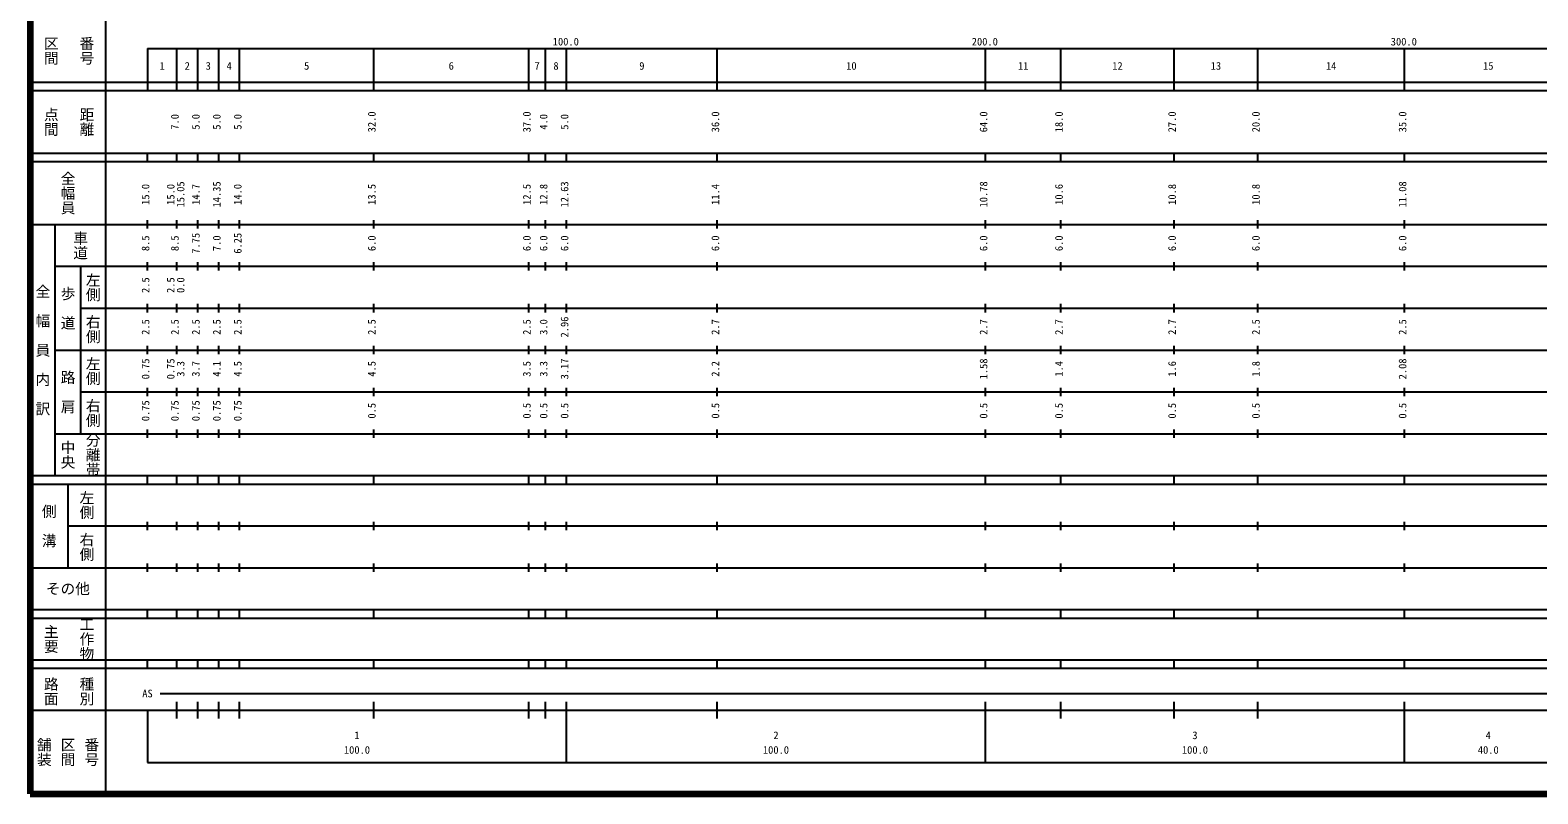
# Model space of a CAD drawing. Units: millimetres on the paper, enlarged 1000 times. Extents: x 40000 to 680000, y 20000 to 380000.
# Drawn here: x 40000 to 399832, y 20000 to 202409 of the extents above; entities that cross this region are included whole.
import ezdxf
from ezdxf.enums import TextEntityAlignment as Align

# ---------------------------------------------------------------- set-up
doc = ezdxf.new("R2010")
doc.units = ezdxf.units.MM
doc.header["$LTSCALE"] = 1000
doc.layers.add('M-TTL', color=2, linetype='Continuous', lineweight=140)
doc.layers.add('M-TTL-BAND', color=7, linetype='Continuous', lineweight=25)
doc.styles.add('@ＭＳ ゴシック', font='')
doc.styles.add('ＭＳ ゴシック', font='')
doc.styles.get('@ＭＳ ゴシック').set_extended_font_data('@MS Gothic')
doc.styles.get('ＭＳ ゴシック').set_extended_font_data('MS Gothic')

msp = doc.modelspace()

# ---------------------------------------------------------------- linework, layer by layer
at = {"layer": 'M-TTL'}
for p, q in [((40000, 380000), (40000, 20000)), ((40000, 20000), (680000, 20000))]:
    msp.add_line(p, q, dxfattribs=at)
at = {"layer": 'M-TTL-BAND'}
for p, q in [((58000, 370000), (58000, 20000)), ((68000, 198000), (579000, 198000)), ((68000, 198000), (68000, 188000)), ((75000, 188000), (75000, 198000)), ((80000, 188000), (80000, 198000)), ((85000, 188000), (85000, 198000)), ((90000, 188000), (90000, 198000)), ((122000, 188000), (122000, 198000)), ((159000, 188000), (159000, 198000)), ((163000, 188000), (163000, 198000)), ((168000, 188000), (168000, 198000)), ((204000, 188000), (204000, 198000)), ((268000, 188000), (268000, 198000)), ((286000, 188000), (286000, 198000)), ((313000, 188000), (313000, 198000)), ((333000, 188000), (333000, 198000)), ((368000, 188000), (368000, 198000)), ((40000, 190000), (579000, 190000)), ((40000, 188000), (579000, 188000)), ((40000, 173000), (579000, 173000)), ((68000, 171000), (68000, 173000)), ((75000, 171000), (75000, 173000)), ((80000, 171000), (80000, 173000)), ((85000, 171000), (85000, 173000)), ((90000, 171000), (90000, 173000)), ((122000, 171000), (122000, 173000)), ((159000, 171000), (159000, 173000)), ((163000, 171000), (163000, 173000)), ((168000, 171000), (168000, 173000)), ((204000, 171000), (204000, 173000)), ((268000, 171000), (268000, 173000)), ((286000, 171000), (286000, 173000)), ((313000, 171000), (313000, 173000)), ((333000, 171000), (333000, 173000)), ((368000, 171000), (368000, 173000)), ((40000, 171000), (579000, 171000)), ((40000, 156000), (579000, 156000)), ((46000, 96000), (46000, 156000)), ((68000, 155000), (68000, 157000)), ((75000, 155000), (75000, 157000)), ((80000, 155000), (80000, 157000)), ((85000, 155000), (85000, 157000)), ((90000, 155000), (90000, 157000)), ((122000, 155000), (122000, 157000)), ((159000, 155000), (159000, 157000)), ((163000, 155000), (163000, 157000)), ((168000, 155000), (168000, 157000)), ((204000, 155000), (204000, 157000)), ((268000, 155000), (268000, 157000)), ((286000, 155000), (286000, 157000)), ((313000, 155000), (313000, 157000)), ((333000, 155000), (333000, 157000)), ((368000, 155000), (368000, 157000)), ((46000, 146000), (579000, 146000)), ((52000, 146000), (52000, 106000)), ((68000, 145000), (68000, 147000)), ((75000, 145000), (75000, 147000)), ((80000, 145000), (80000, 147000)), ((85000, 145000), (85000, 147000)), ((90000, 145000), (90000, 147000)), ((122000, 145000), (122000, 147000)), ((159000, 145000), (159000, 147000)), ((163000, 145000), (163000, 147000)), ((168000, 145000), (168000, 147000)), ((204000, 145000), (204000, 147000)), ((268000, 145000), (268000, 147000)), ((286000, 145000), (286000, 147000)), ((313000, 145000), (313000, 147000)), ((333000, 145000), (333000, 147000)), ((368000, 145000), (368000, 147000)), ((68000, 135000), (68000, 137000)), ((75000, 135000), (75000, 137000)), ((80000, 135000), (80000, 137000)), ((85000, 135000), (85000, 137000)), ((90000, 135000), (90000, 137000)), ((122000, 135000), (122000, 137000)), ((159000, 135000), (159000, 137000)), ((163000, 135000), (163000, 137000)), ((168000, 135000), (168000, 137000)), ((204000, 135000), (204000, 137000)), ((268000, 135000), (268000, 137000)), ((286000, 135000), (286000, 137000)), ((313000, 135000), (313000, 137000)), ((333000, 135000), (333000, 137000)), ((368000, 135000), (368000, 137000)), ((52000, 136000), (579000, 136000)), ((46000, 126000), (579000, 126000)), ((68000, 125000), (68000, 127000)), ((75000, 125000), (75000, 127000)), ((80000, 125000), (80000, 127000)), ((85000, 125000), (85000, 127000)), ((90000, 125000), (90000, 127000)), ((122000, 125000), (122000, 127000)), ((159000, 125000), (159000, 127000)), ((163000, 125000), (163000, 127000)), ((168000, 125000), (168000, 127000)), ((204000, 125000), (204000, 127000)), ((268000, 125000), (268000, 127000)), ((286000, 125000), (286000, 127000)), ((313000, 125000), (313000, 127000)), ((333000, 125000), (333000, 127000)), ((368000, 125000), (368000, 127000)), ((52000, 116000), (579000, 116000)), ((68000, 115000), (68000, 117000)), ((75000, 115000), (75000, 117000)), ((80000, 115000), (80000, 117000)), ((85000, 115000), (85000, 117000)), ((90000, 115000), (90000, 117000)), ((122000, 115000), (122000, 117000)), ((159000, 115000), (159000, 117000)), ((163000, 115000), (163000, 117000)), ((168000, 115000), (168000, 117000)), ((204000, 115000), (204000, 117000)), ((268000, 115000), (268000, 117000)), ((286000, 115000), (286000, 117000)), ((313000, 115000), (313000, 117000)), ((333000, 115000), (333000, 117000)), ((368000, 115000), (368000, 117000)), ((46000, 106000), (579000, 106000)), ((68000, 105000), (68000, 107000)), ((75000, 105000), (75000, 107000)), ((80000, 105000), (80000, 107000)), ((85000, 105000), (85000, 107000)), ((90000, 105000), (90000, 107000)), ((122000, 105000), (122000, 107000)), ((159000, 105000), (159000, 107000)), ((163000, 105000), (163000, 107000)), ((168000, 105000), (168000, 107000)), ((204000, 105000), (204000, 107000)), ((268000, 105000), (268000, 107000)), ((286000, 105000), (286000, 107000)), ((313000, 105000), (313000, 107000)), ((333000, 105000), (333000, 107000)), ((368000, 105000), (368000, 107000)), ((40000, 96000), (579000, 96000)), ((40000, 94000), (579000, 94000)), ((49000, 94000), (49000, 74000)), ((68000, 94000), (68000, 96000)), ((75000, 94000), (75000, 96000)), ((80000, 94000), (80000, 96000)), ((85000, 94000), (85000, 96000)), ((90000, 94000), (90000, 96000)), ((122000, 94000), (122000, 96000)), ((159000, 94000), (159000, 96000)), ((163000, 94000), (163000, 96000)), ((168000, 94000), (168000, 96000)), ((204000, 94000), (204000, 96000)), ((268000, 94000), (268000, 96000)), ((286000, 94000), (286000, 96000)), ((313000, 94000), (313000, 96000)), ((333000, 94000), (333000, 96000)), ((368000, 94000), (368000, 96000)), ((49000, 84000), (579000, 84000)), ((68000, 83000), (68000, 85000)), ((75000, 83000), (75000, 85000)), ((80000, 83000), (80000, 85000)), ((85000, 83000), (85000, 85000)), ((90000, 83000), (90000, 85000)), ((122000, 83000), (122000, 85000)), ((159000, 83000), (159000, 85000)), ((163000, 83000), (163000, 85000)), ((168000, 83000), (168000, 85000)), ((204000, 83000), (204000, 85000)), ((268000, 83000), (268000, 85000)), ((286000, 83000), (286000, 85000)), ((313000, 83000), (313000, 85000)), ((333000, 83000), (333000, 85000)), ((368000, 83000), (368000, 85000)), ((40000, 74000), (579000, 74000)), ((68000, 73000), (68000, 75000)), ((75000, 73000), (75000, 75000)), ((80000, 73000), (80000, 75000)), ((85000, 73000), (85000, 75000)), ((90000, 73000), (90000, 75000)), ((122000, 73000), (122000, 75000)), ((159000, 73000), (159000, 75000)), ((163000, 73000), (163000, 75000)), ((168000, 73000), (168000, 75000)), ((204000, 73000), (204000, 75000)), ((268000, 73000), (268000, 75000)), ((286000, 73000), (286000, 75000)), ((313000, 73000), (313000, 75000)), ((333000, 73000), (333000, 75000)), ((368000, 73000), (368000, 75000)), ((40000, 64000), (579000, 64000)), ((40000, 62000), (579000, 62000)), ((68000, 62000), (68000, 64000)), ((75000, 62000), (75000, 64000)), ((80000, 62000), (80000, 64000)), ((85000, 62000), (85000, 64000)), ((90000, 62000), (90000, 64000)), ((122000, 62000), (122000, 64000)), ((159000, 62000), (159000, 64000)), ((163000, 62000), (163000, 64000)), ((168000, 62000), (168000, 64000)), ((204000, 62000), (204000, 64000)), ((268000, 62000), (268000, 64000)), ((286000, 62000), (286000, 64000)), ((313000, 62000), (313000, 64000)), ((333000, 62000), (333000, 64000)), ((368000, 62000), (368000, 64000)), ((40000, 52000), (579000, 52000)), ((68000, 50000), (68000, 52000)), ((75000, 50000), (75000, 52000)), ((80000, 50000), (80000, 52000)), ((85000, 50000), (85000, 52000)), ((90000, 50000), (90000, 52000)), ((122000, 50000), (122000, 52000)), ((159000, 50000), (159000, 52000)), ((163000, 50000), (163000, 52000)), ((168000, 50000), (168000, 52000)), ((204000, 50000), (204000, 52000)), ((268000, 50000), (268000, 52000)), ((286000, 50000), (286000, 52000)), ((313000, 50000), (313000, 52000)), ((333000, 50000), (333000, 52000)), ((368000, 50000), (368000, 52000)), ((40000, 50000), (579000, 50000)), ((71000, 44000), (565000, 44000)), ((40000, 40000), (579000, 40000)), ((68000, 40000), (68000, 27500)), ((75000, 38000), (75000, 42000)), ((80000, 38000), (80000, 42000)), ((85000, 38000), (85000, 42000)), ((90000, 38000), (90000, 42000)), ((122000, 38000), (122000, 42000)), ((159000, 38000), (159000, 42000)), ((163000, 38000), (163000, 42000)), ((168000, 27500), (168000, 42000)), ((204000, 38000), (204000, 42000)), ((268000, 27500), (268000, 42000)), ((286000, 38000), (286000, 42000)), ((313000, 38000), (313000, 42000)), ((333000, 38000), (333000, 42000)), ((368000, 27500), (368000, 42000)), ((68000, 27500), (579000, 27500))]:
    msp.add_line(p, q, dxfattribs=at)

# ---------------------------------------------------------------- texts
at = {"layer": 'M-TTL-BAND', "style": '@ＭＳ ゴシック'}
for s, p in [('区間', (45000, 197500)), ('番号', (53500, 197500)), ('点間', (45000, 180500)), ('距離', (53500, 180500)), ('全幅員', (49000, 163500)), ('車道', (52000, 151000)), ('左側', (55000, 141000)), ('全\u3000幅\u3000員\u3000内\u3000訳', (43000, 126000)), ('歩\u3000道', (49000, 136000)), ('右側', (55000, 131000)), ('左側', (55000, 121000)), ('路\u3000肩', (49000, 116000)), ('右側', (55000, 111000)), ('中央', (49000, 101000)), ('分離帯', (55000, 101000)), ('左側', (53500, 89000)), ('側\u3000溝', (44500, 84000)), ('右側', (53500, 79000)), ('工作物', (53500, 57000)), ('主要', (45000, 57000)), ('路面', (45000, 44500)), ('種別', (53500, 44500)), ('舗装', (43333, 30000)), ('区間', (49000, 30000)), ('番号', (54667, 30000))]:
    msp.add_text(s, height=2566, rotation=270, dxfattribs=at).set_placement(p, align=Align.MIDDLE_CENTER)
at = {"layer": 'M-TTL-BAND', "style": 'ＭＳ ゴシック'}
for s, p in [('100.0', (167844, 198195)), ('200.0', (267844, 198195)), ('300.0', (367844, 198195)), ('1', (71500, 192405)), ('2', (77500, 192405)), ('3', (82500, 192405)), ('4', (87500, 192405)), ('5', (106000, 192405)), ('6', (140500, 192405)), ('7', (161000, 192405)), ('8', (165500, 192405)), ('9', (186000, 192405)), ('10', (236000, 192405)), ('11', (277000, 192405)), ('12', (299500, 192405)), ('13', (323000, 192405)), ('14', (350500, 192405)), ('15', (388000, 192405)), ('AS', (68000, 42500)), ('1', (118000, 32523)), ('2', (218000, 32523)), ('3', (318000, 32523)), ('4', (388000, 32523)), ('100.0', (118000, 29033)), ('100.0', (218000, 29033)), ('100.0', (318000, 29033)), ('40.0', (388000, 29033))]:
    msp.add_text(s, height=1833, dxfattribs=at).set_placement(p, align=Align.BOTTOM_CENTER)
for s, p in [('7.0', (76000, 180500)), ('5.0', (81000, 180500)), ('5.0', (86000, 180500)), ('5.0', (91000, 180500)), ('32.0', (123000, 180500)), ('37.0', (160000, 180500)), ('4.0', (164000, 180500)), ('5.0', (169000, 180500)), ('36.0', (205000, 180500)), ('64.0', (269000, 180500)), ('18.0', (287000, 180500)), ('27.0', (314000, 180500)), ('20.0', (334000, 180500)), ('35.0', (369000, 180500)), ('15.0', (69000, 163174)), ('15.0', (75000, 163174)), ('15.05', (77370, 163174)), ('14.7', (81000, 163174)), ('14.35', (86000, 163174)), ('14.0', (91000, 163174)), ('12.8', (164000, 163174)), ('12.63', (169000, 163174)), ('11.4', (205000, 163174)), ('10.78', (269000, 163174)), ('10.6', (287000, 163174)), ('10.8', (314000, 163174)), ('10.8', (334000, 163174)), ('11.08', (369000, 163174)), ('13.5', (123000, 163174)), ('12.5', (160000, 163174)), ('8.5', (69000, 151500)), ('8.5', (76000, 151500)), ('7.75', (81000, 151500)), ('7.0', (86000, 151500)), ('6.25', (91000, 151500)), ('6.0', (123000, 151500)), ('6.0', (160000, 151500)), ('6.0', (164000, 151500)), ('6.0', (169000, 151500)), ('6.0', (205000, 151500)), ('6.0', (269000, 151500)), ('6.0', (287000, 151500)), ('6.0', (314000, 151500)), ('6.0', (334000, 151500)), ('6.0', (369000, 151500)), ('2.5', (69000, 141500)), ('2.5', (75000, 141500)), ('0.0', (77370, 141500)), ('2.5', (69000, 131500)), ('2.5', (76000, 131500)), ('2.5', (81000, 131500)), ('2.5', (86000, 131500)), ('2.5', (91000, 131500)), ('2.5', (123000, 131500)), ('2.5', (160000, 131500)), ('3.0', (164000, 131500)), ('2.96', (169000, 131500)), ('2.7', (205000, 131500)), ('2.7', (269000, 131500)), ('2.7', (287000, 131500)), ('2.7', (314000, 131500)), ('2.5', (334000, 131500)), ('2.5', (369000, 131500)), ('0.75', (69000, 121500)), ('0.75', (75000, 121500)), ('3.3', (77370, 121500)), ('3.7', (81000, 121500)), ('4.1', (86000, 121500)), ('4.5', (91000, 121500)), ('4.5', (123000, 121500)), ('3.5', (160000, 121500)), ('3.3', (164000, 121500)), ('3.17', (169000, 121500)), ('2.2', (205000, 121500)), ('1.58', (269000, 121500)), ('1.4', (287000, 121500)), ('1.6', (314000, 121500)), ('1.8', (334000, 121500)), ('2.08', (369000, 121500)), ('0.75', (69000, 111500)), ('0.75', (76000, 111500)), ('0.75', (81000, 111500)), ('0.75', (86000, 111500)), ('0.75', (91000, 111500)), ('0.5', (123000, 111500)), ('0.5', (160000, 111500)), ('0.5', (164000, 111500)), ('0.5', (169000, 111500)), ('0.5', (205000, 111500)), ('0.5', (269000, 111500)), ('0.5', (287000, 111500)), ('0.5', (314000, 111500)), ('0.5', (334000, 111500)), ('0.5', (369000, 111500))]:
    msp.add_text(s, height=1833, rotation=90, dxfattribs=at).set_placement(p, align=Align.BOTTOM_CENTER)
msp.add_text('その他', height=2566, dxfattribs=at).set_placement((49000, 69000), align=Align.MIDDLE_CENTER)

doc.saveas('drawing.dxf')
